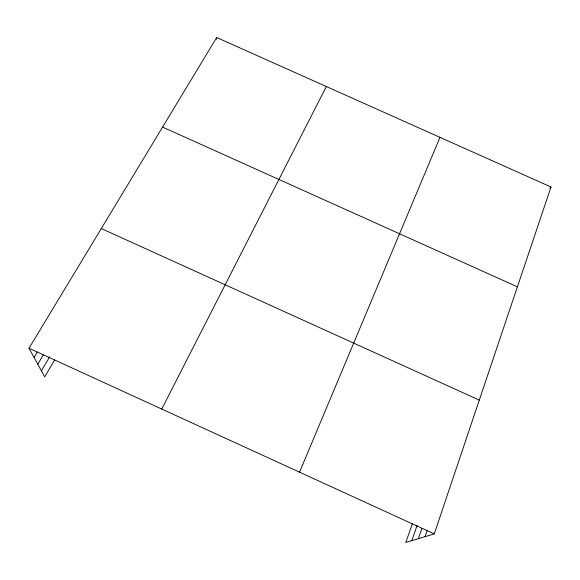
<?xml version="1.0" encoding="UTF-8"?>
<svg xmlns="http://www.w3.org/2000/svg" width="580" height="580" viewBox="0 0 580 580"><rect width="100%" height="100%" fill="white"/><g stroke="black" fill="none" stroke-linecap="round" stroke-linejoin="round"><path stroke-width="0.87" d="M216.565 39.259L216.688 37.511L551 186.992L434.275 533.89L405.783 542.488L412.337 523.74M425.082 536.667L427.105 530.722M418.368 538.689L421.87 528.503M411.814 540.669L417.122 525.371M299.534 472.171L439.995 137.358M161.74 409.052L326.337 86.536M54.672 359.897L44.725 376.884L29 348.246L216.688 37.511M41.398 370.816L49.648 356.809M37.773 364.226L43.297 354.931M34.068 357.476L37.301 352.075M549.84 188.297L551 186.992M162.588 127.085L517.404 286.846M101.297 228.556L479.29 400.106M29 348.246L434.275 533.89"/></g></svg>
